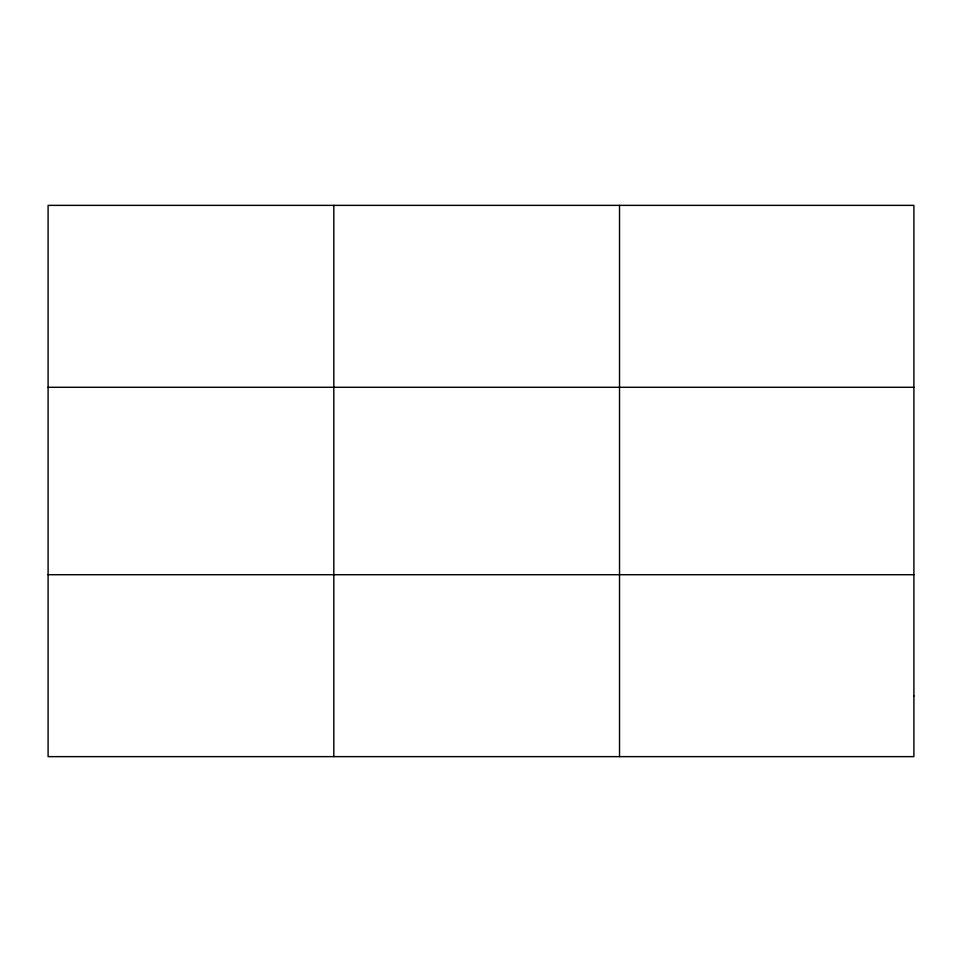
<?xml version="1.0" encoding="UTF-8"?>
<svg xmlns="http://www.w3.org/2000/svg" width="962" height="962" viewBox="0 0 962 962"><rect width="100%" height="100%" fill="white"/><g stroke="black" fill="none" stroke-linecap="round" stroke-linejoin="round"><path stroke-width="1.44" d="M333.814 756.637L333.814 205.363M619.528 756.637L619.528 205.363M48.1 387.289L913.9 387.289M48.1 574.711L913.9 574.711M913.9 695.995L913.9 756.637L48.1 756.637L48.1 205.363L913.9 205.363L913.9 695.995"/></g></svg>
